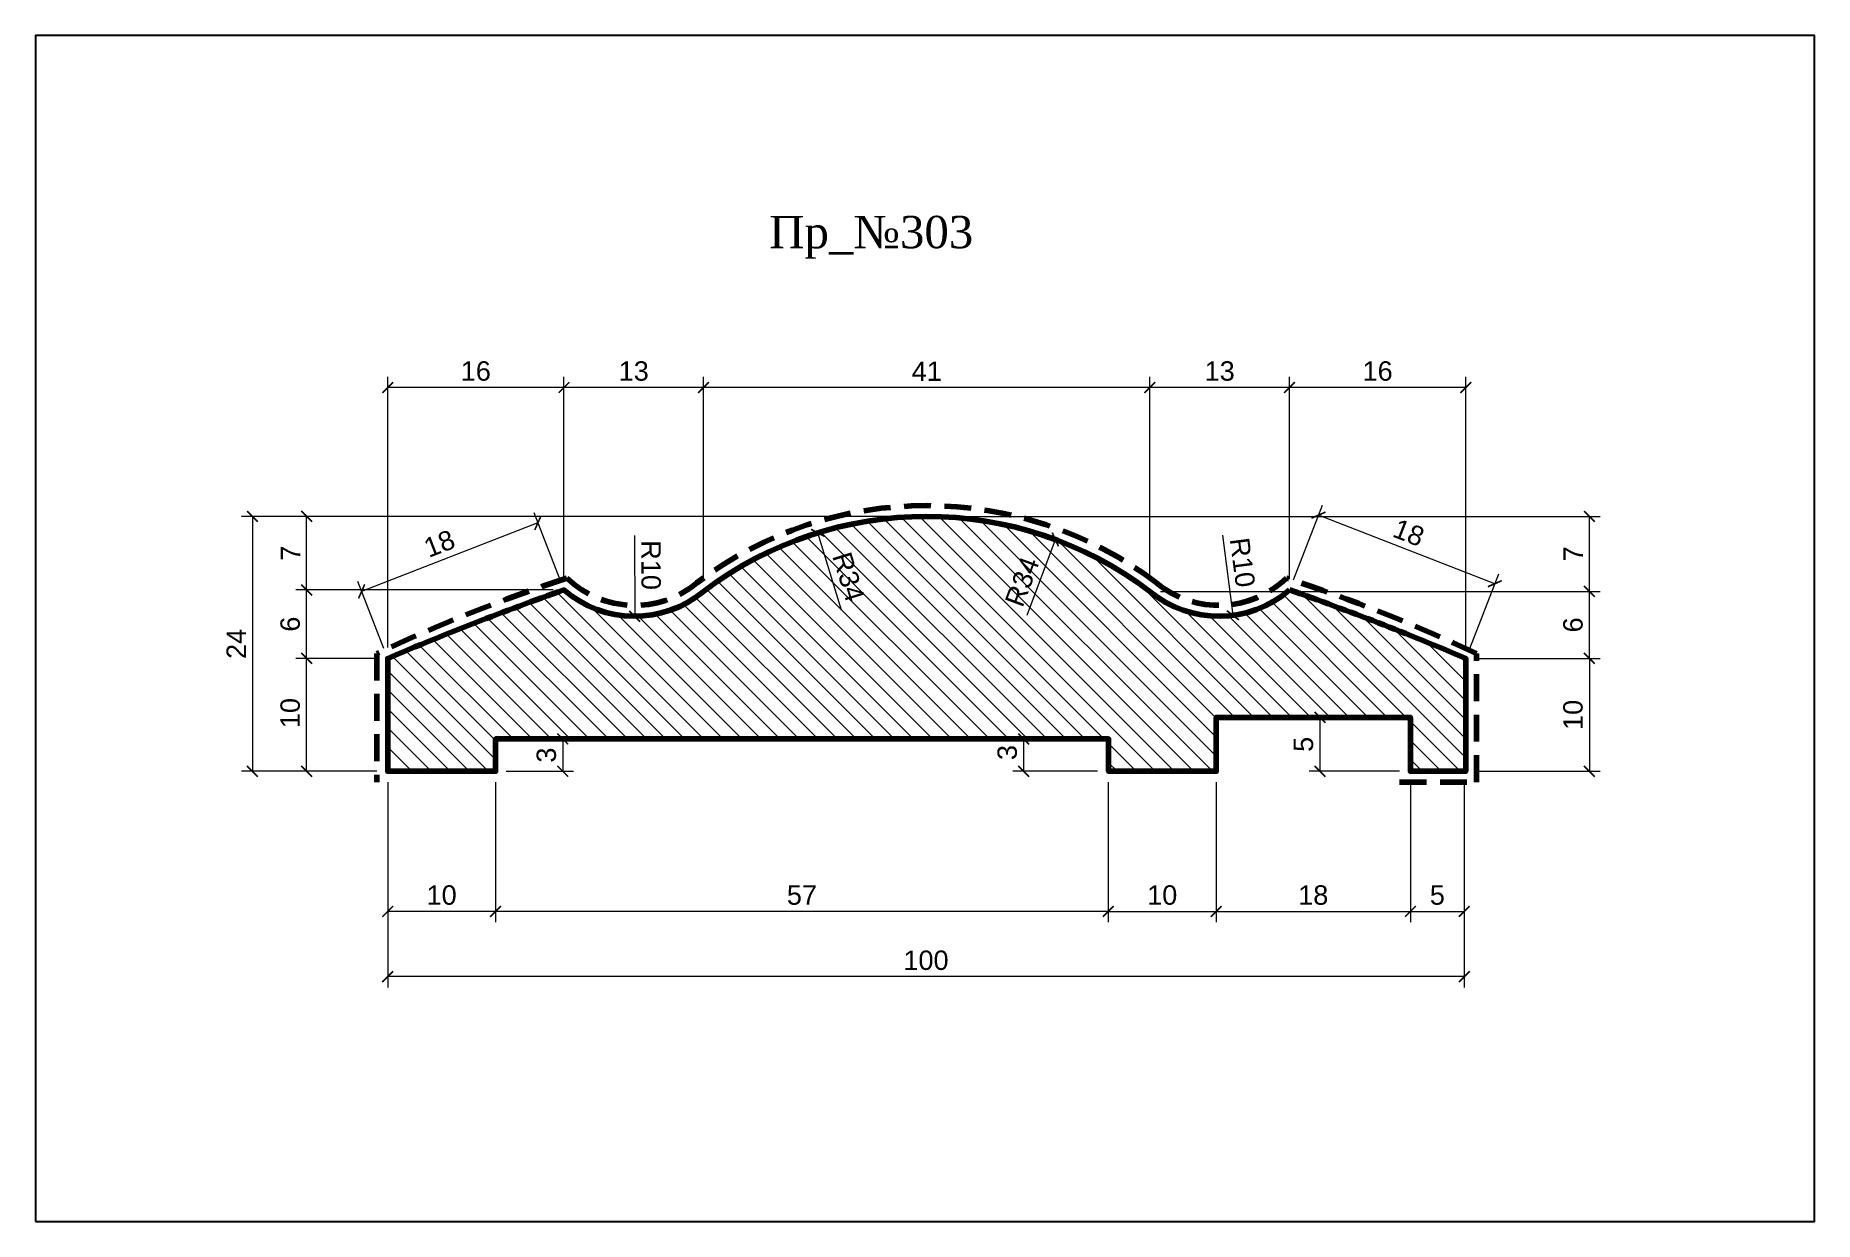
# Model space of a CAD drawing. Header units: millimetres. Extents: x 96 to 261, y -1954 to -1844.
import ezdxf

# ---------------------------------------------------------------- set-up
doc = ezdxf.new("R2010")
doc.units = ezdxf.units.MM
doc.linetypes.add('HIDDEN', pattern=[0.375, 0.25, -0.125])
doc.layers.add('Outside panel', color=7, linetype='Continuous', lineweight=18, true_color=0x7f5e57)
doc.layers.add('линия 15', color=7, linetype='Continuous', lineweight=15)
doc.layers.add('линия 50', color=1, linetype='Continuous', lineweight=100)
doc.layers.add('размеры в модели', color=7, linetype='Continuous')
doc.styles.add('ELECT', font='times.ttf')
doc.styles.get("Standard").update_dxf_attribs({"font": 'arial.ttf'})
doc.dimstyles.new('M_1', dxfattribs={"dimtxt": 1.8, "dimasz": 1, "dimexe": 1, "dimexo": 1, "dimgap": 0.6, "dimtad": 1, "dimdec": 0, "dimdsep": 46, "dimtxsty": 'Standard', "dimblk": 'ARCHTICK', "dimcen": -5, "dimclrd": 7, "dimclre": 7, "dimclrt": 7, "dimadec": 0, "dimazin": 0, "dimtfac": 1, "dimtdec": 0, "dimtmove": 0, "dimatfit": 3, "dimfxl": 1, "dimtolj": 1, "dimtzin": 0, "dimlwd": 5, "dimlwe": 5, "dimarcsym": 0})

# ---------------------------------------------------------------- blocks, each defined once
blk = doc.blocks.new('_ArchTick')
at = {"color": 0, "linetype": 'ByBlock', "const_width": 0.15}
blk.add_lwpolyline([(-0.5, -0.5), (0.5, 0.5)], dxfattribs=at)
blk = doc.blocks.new('*D27')
at = {"layer": 'Defpoints', "color": 0, "ltscale": 1000, "transparency": 16777216}
for p in [(152.05, -1887.59), (152.06, -1897.62)]:
    blk.add_point(p, dxfattribs=at)
at = {"layer": 'линия 15', "color": 7, "lineweight": 5, "ltscale": 1000, "transparency": 16777216}
blk.add_line((152.05, -1890.12), (152.06, -1897.62), dxfattribs=at)
at = {"layer": 'линия 15', "color": 7, "lineweight": 5, "ltscale": 1000, "transparency": 16777216, "rotation": 270.0335322831707}
blk.add_blockref('_ArchTick', (152.06, -1897.62), dxfattribs=at)
at = {"layer": 'линия 15', "color": 7, "ltscale": 1000, "transparency": 16777216, "insert": (153.57, -1892.87), "char_height": 1.8, "attachment_point": 5, "rotation": 270.0335}
blk.add_mtext('\\A1;R10', dxfattribs=at)
blk = doc.blocks.new('*D26')
at = {"layer": 'Defpoints', "color": 0, "ltscale": 1000, "transparency": 16777216}
for p in [(206.24, -1887.59), (207.54, -1897.53)]:
    blk.add_point(p, dxfattribs=at)
at = {"layer": 'линия 15', "color": 7, "lineweight": 5, "ltscale": 1000, "transparency": 16777216}
blk.add_line((206.57, -1890.1), (207.54, -1897.53), dxfattribs=at)
at = {"layer": 'линия 15', "color": 7, "lineweight": 5, "ltscale": 1000, "transparency": 16777216, "rotation": 277.4537781981774}
blk.add_blockref('_ArchTick', (207.54, -1897.53), dxfattribs=at)
at = {"layer": 'линия 15', "color": 7, "ltscale": 1000, "transparency": 16777216, "insert": (208.43, -1892.63), "char_height": 1.8, "attachment_point": 5, "rotation": 277.4538}
blk.add_mtext('\\A1;R10', dxfattribs=at)
blk = doc.blocks.new('*D25')
at = {"layer": 'Defpoints', "color": 0, "ltscale": 1000, "transparency": 16777216}
for p in [(191.08, -1890.5), (179.15, -1922.65)]:
    blk.add_point(p, dxfattribs=at)
at = {"layer": 'линия 15', "color": 7, "lineweight": 5, "ltscale": 1000, "transparency": 16777216}
blk.add_line((188.47, -1897.52), (191.08, -1890.5), dxfattribs=at)
at = {"layer": 'линия 15', "color": 7, "lineweight": 5, "ltscale": 1000, "transparency": 16777216, "rotation": 69.63897984288171}
blk.add_blockref('_ArchTick', (191.08, -1890.5), dxfattribs=at)
at = {"layer": 'линия 15', "color": 7, "ltscale": 1000, "transparency": 16777216, "insert": (188, -1894.42), "char_height": 1.8, "attachment_point": 5, "rotation": 69.639}
blk.add_mtext('\\A1;R34', dxfattribs=at)
blk = doc.blocks.new('*D24')
at = {"layer": 'Defpoints', "color": 0, "ltscale": 1000, "transparency": 16777216}
for p in [(169.04, -1889.88), (179.15, -1922.65)]:
    blk.add_point(p, dxfattribs=at)
at = {"layer": 'линия 15', "color": 7, "lineweight": 5, "ltscale": 1000, "transparency": 16777216}
blk.add_line((171.25, -1897.04), (169.04, -1889.88), dxfattribs=at)
at = {"layer": 'линия 15', "color": 7, "lineweight": 5, "ltscale": 1000, "transparency": 16777216, "rotation": 107.1353221080001}
blk.add_blockref('_ArchTick', (169.04, -1889.88), dxfattribs=at)
at = {"layer": 'линия 15', "color": 7, "ltscale": 1000, "transparency": 16777216, "insert": (171.89, -1893.97), "char_height": 1.8, "attachment_point": 5, "rotation": 287.1353}
blk.add_mtext('\\A1;R34', dxfattribs=at)
blk = doc.blocks.new('*D23')
at = {"layer": 'Defpoints', "color": 0, "ltscale": 1000, "transparency": 16777216}
for p in [(126.73, -1895.31), (145.5, -1895.18), (129.15, -1901.53)]:
    blk.add_point(p, dxfattribs=at)
at = {"layer": 'линия 15', "color": 7, "lineweight": 5, "ltscale": 1000, "transparency": 16777216}
for p, q in [((143.08, -1888.96), (126.73, -1895.31)), ((145.14, -1894.24), (142.72, -1888.02)), ((128.78, -1900.6), (126.37, -1894.38))]:
    blk.add_line(p, q, dxfattribs=at)
for p, rotation in [((143.08, -1888.96), 21.24681420938089), ((126.73, -1895.31), 201.2468142093809)]:
    blk.add_blockref('_ArchTick', p, dxfattribs=dict(at, rotation=rotation))
at = {"layer": 'линия 15', "color": 7, "ltscale": 1000, "transparency": 16777216, "insert": (133.94, -1890.88), "char_height": 1.8, "attachment_point": 5, "rotation": 21.2468}
blk.add_mtext('\\A1;18', dxfattribs=at)
blk = doc.blocks.new('*D22')
at = {"layer": 'Defpoints', "color": 0, "ltscale": 1000, "transparency": 16777216}
for p in [(215.49, -1888.24), (212.8, -1895.18), (229.15, -1901.53)]:
    blk.add_point(p, dxfattribs=at)
at = {"layer": 'линия 15', "color": 7, "lineweight": 5, "ltscale": 1000, "transparency": 16777216}
for p, q in [((213.16, -1894.24), (215.85, -1887.31)), ((231.84, -1894.6), (215.49, -1888.24)), ((229.51, -1900.6), (232.21, -1893.67))]:
    blk.add_line(p, q, dxfattribs=at)
for p, rotation in [((215.49, -1888.24), 158.7531857906437), ((231.84, -1894.6), 338.7531857906437)]:
    blk.add_blockref('_ArchTick', p, dxfattribs=dict(at, rotation=rotation))
at = {"layer": 'линия 15', "color": 7, "ltscale": 1000, "transparency": 16777216, "insert": (223.86, -1889.87), "char_height": 1.8, "attachment_point": 5, "rotation": 338.7532}
blk.add_mtext('\\A1;18', dxfattribs=at)
blk = doc.blocks.new('*D21')
at = {"layer": 'Defpoints', "color": 0, "ltscale": 1000, "transparency": 16777216}
for p in [(121.63, -1888.36), (179.15, -1888.36), (145.5, -1895.18)]:
    blk.add_point(p, dxfattribs=at)
at = {"layer": 'линия 15', "color": 7, "lineweight": 5, "ltscale": 1000, "transparency": 16777216}
for p, q in [((178.15, -1888.36), (120.63, -1888.36)), ((121.63, -1895.18), (121.63, -1888.36)), ((144.5, -1895.18), (120.63, -1895.18))]:
    blk.add_line(p, q, dxfattribs=at)
for p, rotation in [((121.63, -1888.36), 90), ((121.63, -1895.18), 270)]:
    blk.add_blockref('_ArchTick', p, dxfattribs=dict(at, rotation=rotation))
at = {"layer": 'линия 15', "color": 7, "ltscale": 1000, "transparency": 16777216, "insert": (120.13, -1891.77), "char_height": 1.8, "attachment_point": 5, "rotation": 90}
blk.add_mtext('\\A1;7', dxfattribs=at)
blk = doc.blocks.new('*D20')
at = {"layer": 'Defpoints', "color": 0, "ltscale": 1000, "transparency": 16777216}
for p in [(121.63, -1895.18), (145.5, -1895.18), (129.15, -1901.53)]:
    blk.add_point(p, dxfattribs=at)
at = {"layer": 'линия 15', "color": 7, "lineweight": 5, "ltscale": 1000, "transparency": 16777216}
for p, q in [((144.5, -1895.18), (120.63, -1895.18)), ((121.63, -1901.53), (121.63, -1895.18)), ((128.15, -1901.53), (120.63, -1901.53))]:
    blk.add_line(p, q, dxfattribs=at)
for p, rotation in [((121.63, -1895.18), 90), ((121.63, -1901.53), 270)]:
    blk.add_blockref('_ArchTick', p, dxfattribs=dict(at, rotation=rotation))
at = {"layer": 'линия 15', "color": 7, "ltscale": 1000, "transparency": 16777216, "insert": (120.11, -1898.35), "char_height": 1.8, "attachment_point": 5, "rotation": 90}
blk.add_mtext('\\A1;6', dxfattribs=at)
blk = doc.blocks.new('*D19')
at = {"layer": 'Defpoints', "color": 0, "ltscale": 1000, "transparency": 16777216}
for p in [(121.63, -1901.53), (129.15, -1901.53), (129.15, -1912)]:
    blk.add_point(p, dxfattribs=at)
at = {"layer": 'линия 15', "color": 7, "lineweight": 5, "ltscale": 1000, "transparency": 16777216}
for p, q in [((128.15, -1901.53), (120.63, -1901.53)), ((121.63, -1912), (121.63, -1901.53)), ((128.15, -1912), (120.63, -1912))]:
    blk.add_line(p, q, dxfattribs=at)
for p, rotation in [((121.63, -1901.53), 90), ((121.63, -1912), 270)]:
    blk.add_blockref('_ArchTick', p, dxfattribs=dict(at, rotation=rotation))
at = {"layer": 'линия 15', "color": 7, "ltscale": 1000, "transparency": 16777216, "insert": (120.11, -1906.6), "char_height": 1.8, "attachment_point": 5, "rotation": 90}
blk.add_mtext('\\A1;10', dxfattribs=at)
blk = doc.blocks.new('*D18')
at = {"layer": 'Defpoints', "color": 0, "ltscale": 1000, "transparency": 16777216}
for p in [(188.14, -1909), (195.99, -1909), (195.99, -1912)]:
    blk.add_point(p, dxfattribs=at)
at = {"layer": 'линия 15', "color": 7, "lineweight": 5, "ltscale": 1000, "transparency": 16777216}
for p, q in [((194.99, -1909), (187.14, -1909)), ((188.14, -1912), (188.14, -1909)), ((194.99, -1912), (187.14, -1912))]:
    blk.add_line(p, q, dxfattribs=at)
for p, rotation in [((188.14, -1909), 90), ((188.14, -1912), 270)]:
    blk.add_blockref('_ArchTick', p, dxfattribs=dict(at, rotation=rotation))
at = {"layer": 'линия 15', "color": 7, "ltscale": 1000, "transparency": 16777216, "insert": (186.62, -1910.26), "char_height": 1.8, "attachment_point": 5, "rotation": 90}
blk.add_mtext('\\A1;3', dxfattribs=at)
blk = doc.blocks.new('*D17')
at = {"layer": 'Defpoints', "color": 0, "ltscale": 1000, "transparency": 16777216}
for p in [(179.15, -1888.36), (116.6, -1912), (129.15, -1912)]:
    blk.add_point(p, dxfattribs=at)
at = {"layer": 'размеры в модели', "color": 7, "lineweight": 5, "ltscale": 1000, "transparency": 16777216}
for p, q in [((178.15, -1888.36), (115.6, -1888.36)), ((116.6, -1888.36), (116.6, -1912)), ((128.15, -1912), (115.6, -1912))]:
    blk.add_line(p, q, dxfattribs=at)
for p, rotation in [((116.6, -1888.36), 90), ((116.6, -1912), 270)]:
    blk.add_blockref('_ArchTick', p, dxfattribs=dict(at, rotation=rotation))
at = {"layer": 'размеры в модели', "color": 7, "ltscale": 1000, "transparency": 16777216, "insert": (115.1, -1900.18), "char_height": 1.8, "attachment_point": 5, "rotation": 90}
blk.add_mtext('\\A1;24', dxfattribs=at)
blk = doc.blocks.new('*D16')
at = {"layer": 'Defpoints', "color": 0, "ltscale": 1000, "transparency": 16777216}
for p in [(179.15, -1888.36), (240.61, -1888.36), (199.84, -1895.31)]:
    blk.add_point(p, dxfattribs=at)
at = {"layer": 'размеры в модели', "color": 7, "lineweight": 5, "ltscale": 1000, "transparency": 16777216}
for p, q in [((180.15, -1888.36), (241.61, -1888.36)), ((240.61, -1895.31), (240.61, -1888.36)), ((200.84, -1895.31), (241.61, -1895.31))]:
    blk.add_line(p, q, dxfattribs=at)
for p, rotation in [((240.61, -1888.36), 90), ((240.61, -1895.31), 270)]:
    blk.add_blockref('_ArchTick', p, dxfattribs=dict(at, rotation=rotation))
at = {"layer": 'размеры в модели', "color": 7, "ltscale": 1000, "transparency": 16777216, "insert": (239.11, -1891.83), "char_height": 1.8, "attachment_point": 5, "rotation": 90}
blk.add_mtext('\\A1;7', dxfattribs=at)
blk = doc.blocks.new('*D15')
at = {"layer": 'Defpoints', "color": 0, "ltscale": 1000, "transparency": 16777216}
for p in [(199.84, -1895.31), (240.61, -1895.31), (229.15, -1901.53)]:
    blk.add_point(p, dxfattribs=at)
at = {"layer": 'размеры в модели', "color": 7, "lineweight": 5, "ltscale": 1000, "transparency": 16777216}
for p, q in [((200.84, -1895.31), (241.61, -1895.31)), ((240.61, -1901.53), (240.61, -1895.31)), ((230.15, -1901.53), (241.61, -1901.53))]:
    blk.add_line(p, q, dxfattribs=at)
for p, rotation in [((240.61, -1895.31), 90), ((240.61, -1901.53), 270)]:
    blk.add_blockref('_ArchTick', p, dxfattribs=dict(at, rotation=rotation))
at = {"layer": 'размеры в модели', "color": 7, "ltscale": 1000, "transparency": 16777216, "insert": (239.1, -1898.42), "char_height": 1.8, "attachment_point": 5, "rotation": 90}
blk.add_mtext('\\A1;6', dxfattribs=at)
blk = doc.blocks.new('*D14')
at = {"layer": 'Defpoints', "color": 0, "ltscale": 1000, "transparency": 16777216}
for p in [(229.15, -1901.53), (229.15, -1912), (240.61, -1912)]:
    blk.add_point(p, dxfattribs=at)
at = {"layer": 'размеры в модели', "color": 7, "lineweight": 5, "ltscale": 1000, "transparency": 16777216}
for p, q in [((230.15, -1901.53), (241.61, -1901.53)), ((240.61, -1901.53), (240.61, -1912)), ((230.15, -1912), (241.61, -1912))]:
    blk.add_line(p, q, dxfattribs=at)
for p, rotation in [((240.61, -1901.53), 90), ((240.61, -1912), 270)]:
    blk.add_blockref('_ArchTick', p, dxfattribs=dict(at, rotation=rotation))
at = {"layer": 'размеры в модели', "color": 7, "ltscale": 1000, "transparency": 16777216, "insert": (239.1, -1906.77), "char_height": 1.8, "attachment_point": 5, "rotation": 90}
blk.add_mtext('\\A1;10', dxfattribs=at)
blk = doc.blocks.new('*D13')
at = {"layer": 'Defpoints', "color": 0, "ltscale": 1000, "transparency": 16777216}
for p in [(129.15, -1876.4), (145.5, -1895.18), (129.15, -1901.53)]:
    blk.add_point(p, dxfattribs=at)
at = {"layer": 'размеры в модели', "color": 7, "lineweight": 5, "ltscale": 1000, "transparency": 16777216}
for p, q in [((129.15, -1900.53), (129.15, -1875.4)), ((145.5, -1894.18), (145.5, -1875.4)), ((145.5, -1876.4), (129.15, -1876.4))]:
    blk.add_line(p, q, dxfattribs=at)
at = {"layer": 'размеры в модели', "color": 7, "lineweight": 5, "ltscale": 1000, "transparency": 16777216, "rotation": 180}
blk.add_blockref('_ArchTick', (129.15, -1876.4), dxfattribs=at)
at = {"layer": 'размеры в модели', "color": 7, "lineweight": 5, "ltscale": 1000, "transparency": 16777216}
blk.add_blockref('_ArchTick', (145.5, -1876.4), dxfattribs=at)
at = {"layer": 'размеры в модели', "color": 7, "ltscale": 1000, "transparency": 16777216, "insert": (137.32, -1874.88), "char_height": 1.8, "attachment_point": 5}
blk.add_mtext('\\A1;16', dxfattribs=at)
blk = doc.blocks.new('*D12')
at = {"layer": 'Defpoints', "color": 0, "ltscale": 1000, "transparency": 16777216}
for p in [(145.5, -1876.4), (145.5, -1895.18), (158.45, -1895.31)]:
    blk.add_point(p, dxfattribs=at)
at = {"layer": 'размеры в модели', "color": 7, "lineweight": 5, "ltscale": 1000, "transparency": 16777216}
for p, q in [((145.5, -1894.18), (145.5, -1875.4)), ((158.45, -1894.31), (158.45, -1875.4)), ((158.45, -1876.4), (145.5, -1876.4))]:
    blk.add_line(p, q, dxfattribs=at)
at = {"layer": 'размеры в модели', "color": 7, "lineweight": 5, "ltscale": 1000, "transparency": 16777216, "rotation": 180}
blk.add_blockref('_ArchTick', (145.5, -1876.4), dxfattribs=at)
at = {"layer": 'размеры в модели', "color": 7, "lineweight": 5, "ltscale": 1000, "transparency": 16777216}
blk.add_blockref('_ArchTick', (158.45, -1876.4), dxfattribs=at)
at = {"layer": 'размеры в модели', "color": 7, "ltscale": 1000, "transparency": 16777216, "insert": (151.97, -1874.88), "char_height": 1.8, "attachment_point": 5}
blk.add_mtext('\\A1;13', dxfattribs=at)
blk = doc.blocks.new('*D11')
at = {"layer": 'Defpoints', "color": 0, "ltscale": 1000, "transparency": 16777216}
for p in [(158.45, -1876.4), (158.45, -1895.31), (199.84, -1895.31)]:
    blk.add_point(p, dxfattribs=at)
at = {"layer": 'размеры в модели', "color": 7, "lineweight": 5, "ltscale": 1000, "transparency": 16777216}
for p, q in [((158.45, -1894.31), (158.45, -1875.4)), ((199.84, -1894.31), (199.84, -1875.4)), ((199.84, -1876.4), (158.45, -1876.4))]:
    blk.add_line(p, q, dxfattribs=at)
at = {"layer": 'размеры в модели', "color": 7, "lineweight": 5, "ltscale": 1000, "transparency": 16777216, "rotation": 180}
blk.add_blockref('_ArchTick', (158.45, -1876.4), dxfattribs=at)
at = {"layer": 'размеры в модели', "color": 7, "lineweight": 5, "ltscale": 1000, "transparency": 16777216}
blk.add_blockref('_ArchTick', (199.84, -1876.4), dxfattribs=at)
at = {"layer": 'размеры в модели', "color": 7, "ltscale": 1000, "transparency": 16777216, "insert": (179.15, -1874.89), "char_height": 1.8, "attachment_point": 5}
blk.add_mtext('\\A1;41', dxfattribs=at)
blk = doc.blocks.new('*D10')
at = {"layer": 'Defpoints', "color": 0, "ltscale": 1000, "transparency": 16777216}
for p in [(199.84, -1876.4), (199.84, -1895.31), (212.8, -1895.18)]:
    blk.add_point(p, dxfattribs=at)
at = {"layer": 'размеры в модели', "color": 7, "lineweight": 5, "ltscale": 1000, "transparency": 16777216}
for p, q in [((199.84, -1894.31), (199.84, -1875.4)), ((212.8, -1894.18), (212.8, -1875.4)), ((212.8, -1876.4), (199.84, -1876.4))]:
    blk.add_line(p, q, dxfattribs=at)
at = {"layer": 'размеры в модели', "color": 7, "lineweight": 5, "ltscale": 1000, "transparency": 16777216, "rotation": 180}
blk.add_blockref('_ArchTick', (199.84, -1876.4), dxfattribs=at)
at = {"layer": 'размеры в модели', "color": 7, "lineweight": 5, "ltscale": 1000, "transparency": 16777216}
blk.add_blockref('_ArchTick', (212.8, -1876.4), dxfattribs=at)
at = {"layer": 'размеры в модели', "color": 7, "ltscale": 1000, "transparency": 16777216, "insert": (206.32, -1874.88), "char_height": 1.8, "attachment_point": 5}
blk.add_mtext('\\A1;13', dxfattribs=at)
blk = doc.blocks.new('*D9')
at = {"layer": 'Defpoints', "color": 0, "ltscale": 1000, "transparency": 16777216}
for p in [(212.8, -1876.4), (212.8, -1895.18), (229.15, -1901.53)]:
    blk.add_point(p, dxfattribs=at)
at = {"layer": 'размеры в модели', "color": 7, "lineweight": 5, "ltscale": 1000, "transparency": 16777216}
for p, q in [((212.8, -1894.18), (212.8, -1875.4)), ((229.15, -1900.53), (229.15, -1875.4)), ((229.15, -1876.4), (212.8, -1876.4))]:
    blk.add_line(p, q, dxfattribs=at)
at = {"layer": 'размеры в модели', "color": 7, "lineweight": 5, "ltscale": 1000, "transparency": 16777216, "rotation": 180}
blk.add_blockref('_ArchTick', (212.8, -1876.4), dxfattribs=at)
at = {"layer": 'размеры в модели', "color": 7, "lineweight": 5, "ltscale": 1000, "transparency": 16777216}
blk.add_blockref('_ArchTick', (229.15, -1876.4), dxfattribs=at)
at = {"layer": 'размеры в модели', "color": 7, "ltscale": 1000, "transparency": 16777216, "insert": (220.97, -1874.88), "char_height": 1.8, "attachment_point": 5}
blk.add_mtext('\\A1;16', dxfattribs=at)
blk = doc.blocks.new('*D8')
at = {"layer": 'Defpoints', "color": 0, "ltscale": 1000, "transparency": 16777216}
for p in [(129.15, -1912), (139.15, -1912), (129.15, -1925)]:
    blk.add_point(p, dxfattribs=at)
at = {"layer": 'размеры в модели', "color": 7, "lineweight": 5, "ltscale": 1000, "transparency": 16777216}
for p, q in [((129.15, -1913), (129.15, -1926)), ((139.15, -1913), (139.15, -1926)), ((139.15, -1925), (129.15, -1925))]:
    blk.add_line(p, q, dxfattribs=at)
at = {"layer": 'размеры в модели', "color": 7, "lineweight": 5, "ltscale": 1000, "transparency": 16777216, "rotation": 180}
blk.add_blockref('_ArchTick', (129.15, -1925), dxfattribs=at)
at = {"layer": 'размеры в модели', "color": 7, "lineweight": 5, "ltscale": 1000, "transparency": 16777216}
blk.add_blockref('_ArchTick', (139.15, -1925), dxfattribs=at)
at = {"layer": 'размеры в модели', "color": 7, "ltscale": 1000, "transparency": 16777216, "insert": (134.15, -1923.49), "char_height": 1.8, "attachment_point": 5}
blk.add_mtext('\\A1;10', dxfattribs=at)
blk = doc.blocks.new('*D7')
at = {"layer": 'Defpoints', "color": 0, "ltscale": 1000, "transparency": 16777216}
for p in [(129.15, -1912), (229.01, -1912), (129.15, -1931.05)]:
    blk.add_point(p, dxfattribs=at)
at = {"layer": 'размеры в модели', "color": 7, "lineweight": 5, "ltscale": 1000, "transparency": 16777216}
for p, q in [((129.15, -1913), (129.15, -1932.05)), ((229.01, -1913), (229.01, -1932.05)), ((229.01, -1931.05), (129.15, -1931.05))]:
    blk.add_line(p, q, dxfattribs=at)
at = {"layer": 'размеры в модели', "color": 7, "lineweight": 5, "ltscale": 1000, "transparency": 16777216, "rotation": 180}
blk.add_blockref('_ArchTick', (129.15, -1931.05), dxfattribs=at)
at = {"layer": 'размеры в модели', "color": 7, "lineweight": 5, "ltscale": 1000, "transparency": 16777216}
blk.add_blockref('_ArchTick', (229.01, -1931.05), dxfattribs=at)
at = {"layer": 'размеры в модели', "color": 7, "ltscale": 1000, "transparency": 16777216, "insert": (179.08, -1929.54), "char_height": 1.8, "attachment_point": 5}
blk.add_mtext('\\A1;100', dxfattribs=at)
blk = doc.blocks.new('*D6')
at = {"layer": 'Defpoints', "color": 0, "ltscale": 1000, "transparency": 16777216}
for p in [(139.15, -1909), (139.15, -1912), (145.39, -1912)]:
    blk.add_point(p, dxfattribs=at)
at = {"layer": 'размеры в модели', "color": 7, "lineweight": 5, "ltscale": 1000, "transparency": 16777216}
for p, q in [((140.15, -1909), (146.39, -1909)), ((145.39, -1909), (145.39, -1912)), ((140.15, -1912), (146.39, -1912))]:
    blk.add_line(p, q, dxfattribs=at)
for p, rotation in [((145.39, -1909), 90), ((145.39, -1912), 270)]:
    blk.add_blockref('_ArchTick', p, dxfattribs=dict(at, rotation=rotation))
at = {"layer": 'размеры в модели', "color": 7, "ltscale": 1000, "transparency": 16777216, "insert": (143.87, -1910.5), "char_height": 1.8, "attachment_point": 5, "rotation": 90}
blk.add_mtext('\\A1;3', dxfattribs=at)
blk = doc.blocks.new('*D5')
at = {"layer": 'Defpoints', "color": 0, "ltscale": 1000, "transparency": 16777216}
for p in [(224.01, -1907), (215.62, -1912), (224.01, -1912)]:
    blk.add_point(p, dxfattribs=at)
at = {"layer": 'размеры в модели', "color": 7, "lineweight": 5, "ltscale": 1000, "transparency": 16777216}
for p, q in [((223.01, -1907), (214.62, -1907)), ((215.62, -1907), (215.62, -1912)), ((223.01, -1912), (214.62, -1912))]:
    blk.add_line(p, q, dxfattribs=at)
for p, rotation in [((215.62, -1907), 90), ((215.62, -1912), 270)]:
    blk.add_blockref('_ArchTick', p, dxfattribs=dict(at, rotation=rotation))
at = {"layer": 'размеры в модели', "color": 7, "ltscale": 1000, "transparency": 16777216, "insert": (214.1, -1909.5), "char_height": 1.8, "attachment_point": 5, "rotation": 90}
blk.add_mtext('\\A1;5', dxfattribs=at)
blk = doc.blocks.new('*D4')
at = {"layer": 'Defpoints', "color": 0, "ltscale": 1000, "transparency": 16777216}
for p in [(205.99, -1912), (224.01, -1912), (224.01, -1925)]:
    blk.add_point(p, dxfattribs=at)
at = {"layer": 'размеры в модели', "color": 7, "lineweight": 5, "ltscale": 1000, "transparency": 16777216}
for p, q in [((205.99, -1913), (205.99, -1926)), ((224.01, -1913), (224.01, -1926)), ((205.99, -1925), (224.01, -1925))]:
    blk.add_line(p, q, dxfattribs=at)
at = {"layer": 'размеры в модели', "color": 7, "lineweight": 5, "ltscale": 1000, "transparency": 16777216, "rotation": 180}
blk.add_blockref('_ArchTick', (205.99, -1925), dxfattribs=at)
at = {"layer": 'размеры в модели', "color": 7, "lineweight": 5, "ltscale": 1000, "transparency": 16777216}
blk.add_blockref('_ArchTick', (224.01, -1925), dxfattribs=at)
at = {"layer": 'размеры в модели', "color": 7, "ltscale": 1000, "transparency": 16777216, "insert": (215, -1923.49), "char_height": 1.8, "attachment_point": 5}
blk.add_mtext('\\A1;18', dxfattribs=at)
blk = doc.blocks.new('*D3')
at = {"layer": 'Defpoints', "color": 0, "ltscale": 1000, "transparency": 16777216}
for p in [(224.01, -1912), (229.01, -1912), (229.01, -1925)]:
    blk.add_point(p, dxfattribs=at)
at = {"layer": 'размеры в модели', "color": 7, "lineweight": 5, "ltscale": 1000, "transparency": 16777216}
for p, q in [((224.01, -1913), (224.01, -1926)), ((229.01, -1913), (229.01, -1926)), ((224.01, -1925), (229.01, -1925))]:
    blk.add_line(p, q, dxfattribs=at)
at = {"layer": 'размеры в модели', "color": 7, "lineweight": 5, "ltscale": 1000, "transparency": 16777216, "rotation": 180}
blk.add_blockref('_ArchTick', (224.01, -1925), dxfattribs=at)
at = {"layer": 'размеры в модели', "color": 7, "lineweight": 5, "ltscale": 1000, "transparency": 16777216}
blk.add_blockref('_ArchTick', (229.01, -1925), dxfattribs=at)
at = {"layer": 'размеры в модели', "color": 7, "ltscale": 1000, "transparency": 16777216, "insert": (226.51, -1923.49), "char_height": 1.8, "attachment_point": 5}
blk.add_mtext('\\A1;5', dxfattribs=at)
blk = doc.blocks.new('*D2')
at = {"layer": 'Defpoints', "color": 0, "ltscale": 1000, "transparency": 16777216}
for p in [(139.15, -1912), (195.99, -1912), (139.15, -1925)]:
    blk.add_point(p, dxfattribs=at)
at = {"layer": 'размеры в модели', "color": 7, "lineweight": 5, "ltscale": 1000, "transparency": 16777216}
for p, q in [((139.15, -1913), (139.15, -1926)), ((195.99, -1913), (195.99, -1926)), ((195.99, -1925), (139.15, -1925))]:
    blk.add_line(p, q, dxfattribs=at)
at = {"layer": 'размеры в модели', "color": 7, "lineweight": 5, "ltscale": 1000, "transparency": 16777216, "rotation": 180}
blk.add_blockref('_ArchTick', (139.15, -1925), dxfattribs=at)
at = {"layer": 'размеры в модели', "color": 7, "lineweight": 5, "ltscale": 1000, "transparency": 16777216}
blk.add_blockref('_ArchTick', (195.99, -1925), dxfattribs=at)
at = {"layer": 'размеры в модели', "color": 7, "ltscale": 1000, "transparency": 16777216, "insert": (167.57, -1923.49), "char_height": 1.8, "attachment_point": 5}
blk.add_mtext('\\A1;57', dxfattribs=at)
blk = doc.blocks.new('*D1')
at = {"layer": 'Defpoints', "color": 0, "ltscale": 1000, "transparency": 16777216}
for p in [(195.99, -1912), (205.99, -1912), (205.99, -1925)]:
    blk.add_point(p, dxfattribs=at)
at = {"layer": 'размеры в модели', "color": 7, "lineweight": 5, "ltscale": 1000, "transparency": 16777216}
for p, q in [((195.99, -1913), (195.99, -1926)), ((205.99, -1913), (205.99, -1926)), ((195.99, -1925), (205.99, -1925))]:
    blk.add_line(p, q, dxfattribs=at)
at = {"layer": 'размеры в модели', "color": 7, "lineweight": 5, "ltscale": 1000, "transparency": 16777216, "rotation": 180}
blk.add_blockref('_ArchTick', (195.99, -1925), dxfattribs=at)
at = {"layer": 'размеры в модели', "color": 7, "lineweight": 5, "ltscale": 1000, "transparency": 16777216}
blk.add_blockref('_ArchTick', (205.99, -1925), dxfattribs=at)
at = {"layer": 'размеры в модели', "color": 7, "ltscale": 1000, "transparency": 16777216, "insert": (200.99, -1923.49), "char_height": 1.8, "attachment_point": 5}
blk.add_mtext('\\A1;10', dxfattribs=at)

msp = doc.modelspace()

# ---------------------------------------------------------------- hatches: boundary and pattern name
at = {"layer": 'Outside panel', "ltscale": 1000}
h = msp.add_hatch(dxfattribs=at)
h.set_pattern_fill('ANSI31', color=256, scale=10, angle=90)
h.set_pattern_definition([(135, (-310555.028, 88897.8073), (-0.8838834765, -0.8838834765), [])])
h.paths.add_polyline_path([(158.45, -1895.31, -0.366524), (145.5, -1895.18, 0.015997), (129.15, -1901.53), (129.15, -1912), (139.15, -1912), (139.15, -1909), (196.01, -1909), (196.01, -1912), (206.01, -1912), (206.01, -1907), (224.01, -1907), (224.01, -1912), (229.15, -1912), (229.15, -1901.53, 0.015997), (212.8, -1895.18, -0.366524), (199.84, -1895.31, 0.335805)])

# ---------------------------------------------------------------- linework, layer by layer
at = {"color": 6, "ltscale": 1000}
msp.add_lwpolyline([(96.49, -1953.75), (261.49, -1953.75), (261.49, -1843.75), (96.49, -1843.75)], close=True, dxfattribs=at)
at = {"layer": 'линия 50', "color": 1, "linetype": 'HIDDEN', "ltscale": 10, "true_color": 0xff0909}
msp.add_lwpolyline([(223.01, -1913), (230.15, -1913), (230.15, -1901.07, 0.030473), (212.51, -1894.08, -0.38305), (200.47, -1894.52, 0.336168), (157.83, -1894.52, -0.38305), (145.78, -1894.08, 0.030473), (128.15, -1901.07), (128.15, -1913)], format="xyb", dxfattribs=at)
at = {"layer": 'линия 50', "color": 7}
msp.add_lwpolyline([(212.8, -1895.18, -0.366524), (199.84, -1895.31, 0.335805), (158.45, -1895.31, -0.366524), (145.5, -1895.18, 0.015997), (129.15, -1901.53), (129.15, -1912), (139.15, -1912), (139.15, -1909), (196.01, -1909), (196.01, -1912), (206.01, -1912), (206.01, -1907), (224.01, -1907), (224.01, -1912), (229.15, -1912), (229.15, -1901.53, 0.015997)], format="xyb", close=True, dxfattribs=at)

# ---------------------------------------------------------------- texts
at = {"color": 7, "ltscale": 1000, "style": 'ELECT'}
msp.add_text('Пр_№303', height=3, dxfattribs=at).set_placement((164.54, -1863.48))

# ---------------------------------------------------------------- dimensions: what is measured, and where the dimension line sits
at = {"layer": 'линия 15', "color": 7, "ltscale": 1000}
for center, mpoint, picture, middle in [((152.05, -1887.59), (152.06, -1897.62), '*D27', (152.05, -1892.87)), ((206.24, -1887.59), (207.54, -1897.53), '*D26', (206.93, -1892.82)), ((179.15, -1922.65), (169.04, -1889.88), '*D24', (170.44, -1894.42)), ((179.15, -1922.65), (191.08, -1890.5), '*D25', (189.43, -1894.95))]:
    dim = msp.add_radius_dim(center=center, mpoint=mpoint, dimstyle='M_1', dxfattribs=at)
    dim.commit()
    dim.dimension.update_dxf_attribs({"geometry": picture, "text_midpoint": middle, "dimtype": 132})
for base, p1, p2, angle, picture, middle, dimtype in [((215.49, -1888.24), (229.15, -1901.53), (212.8, -1895.18), 158.7532, '*D22', (223.31, -1891.28), 129), ((126.73, -1895.31), (145.5, -1895.18), (129.15, -1901.53), 201.2468, '*D23', (134.49, -1892.29), 129), ((121.63, -1901.53), (129.15, -1912), (129.15, -1901.53), 270, '*D19', (121.63, -1906.6), 128), ((188.14, -1909), (195.99, -1912), (195.99, -1909), 270, '*D18', (188.14, -1910.26), 128)]:
    dim = msp.add_linear_dim(base=base, p1=p1, p2=p2, angle=angle, dimstyle='M_1', dxfattribs=at)
    dim.commit()
    dim.dimension.update_dxf_attribs({"geometry": picture, "text_midpoint": middle, "dimtype": dimtype})
for base, p1, p2, picture, middle in [((121.63, -1888.36), (145.5, -1895.18), (179.15, -1888.36), '*D21', (120.13, -1891.77)), ((121.63, -1895.18), (129.15, -1901.53), (145.5, -1895.18), '*D20', (120.11, -1898.35))]:
    dim = msp.add_linear_dim(base=base, p1=p1, p2=p2, angle=270, dimstyle='M_1', dxfattribs=at)
    dim.commit()
    dim.dimension.update_dxf_attribs({"geometry": picture, "text_midpoint": middle})
at = {"layer": 'размеры в модели', "color": 5, "ltscale": 1000}
for base, p1, p2, angle, picture, middle in [((129.15, -1876.4), (145.5, -1895.18), (129.15, -1901.53), 180, '*D13', (137.32, -1874.88)), ((145.5, -1876.4), (158.45, -1895.31), (145.5, -1895.18), 180, '*D12', (151.97, -1874.88)), ((158.45, -1876.4), (199.84, -1895.31), (158.45, -1895.31), 180, '*D11', (179.15, -1874.89)), ((199.84, -1876.4), (212.8, -1895.18), (199.84, -1895.31), 180, '*D10', (206.32, -1874.88)), ((212.8, -1876.4), (229.15, -1901.53), (212.8, -1895.18), 180, '*D9', (220.97, -1874.88)), ((116.6, -1912), (179.15, -1888.36), (129.15, -1912), 270, '*D17', (115.1, -1900.18)), ((240.61, -1888.36), (199.84, -1895.31), (179.15, -1888.36), 270, '*D16', (239.11, -1891.83)), ((240.61, -1895.31), (229.15, -1901.53), (199.84, -1895.31), 270, '*D15', (239.1, -1898.42)), ((240.61, -1912), (229.15, -1901.53), (229.15, -1912), 270, '*D14', (239.1, -1906.77)), ((215.62, -1912), (224.01, -1907), (224.01, -1912), 270, '*D5', (214.1, -1909.5)), ((145.39, -1912), (139.15, -1909), (139.15, -1912), 270, '*D6', (143.87, -1910.5)), ((129.15, -1925), (139.15, -1912), (129.15, -1912), 180, '*D8', (134.15, -1923.49)), ((129.15, -1931.05), (229.01, -1912), (129.15, -1912), 180, '*D7', (179.08, -1929.54)), ((139.15, -1925), (195.99, -1912), (139.15, -1912), 180, '*D2', (167.57, -1923.49)), ((205.99, -1925), (195.99, -1912), (205.99, -1912), 180, '*D1', (200.99, -1923.49)), ((224.01, -1925), (205.99, -1912), (224.01, -1912), 180, '*D4', (215, -1923.49)), ((229.01, -1925), (224.01, -1912), (229.01, -1912), 180, '*D3', (226.51, -1923.49))]:
    dim = msp.add_linear_dim(base=base, p1=p1, p2=p2, angle=angle, dimstyle='M_1', dxfattribs=at)
    dim.commit()
    dim.dimension.update_dxf_attribs({"geometry": picture, "text_midpoint": middle})

doc.saveas('drawing.dxf')
